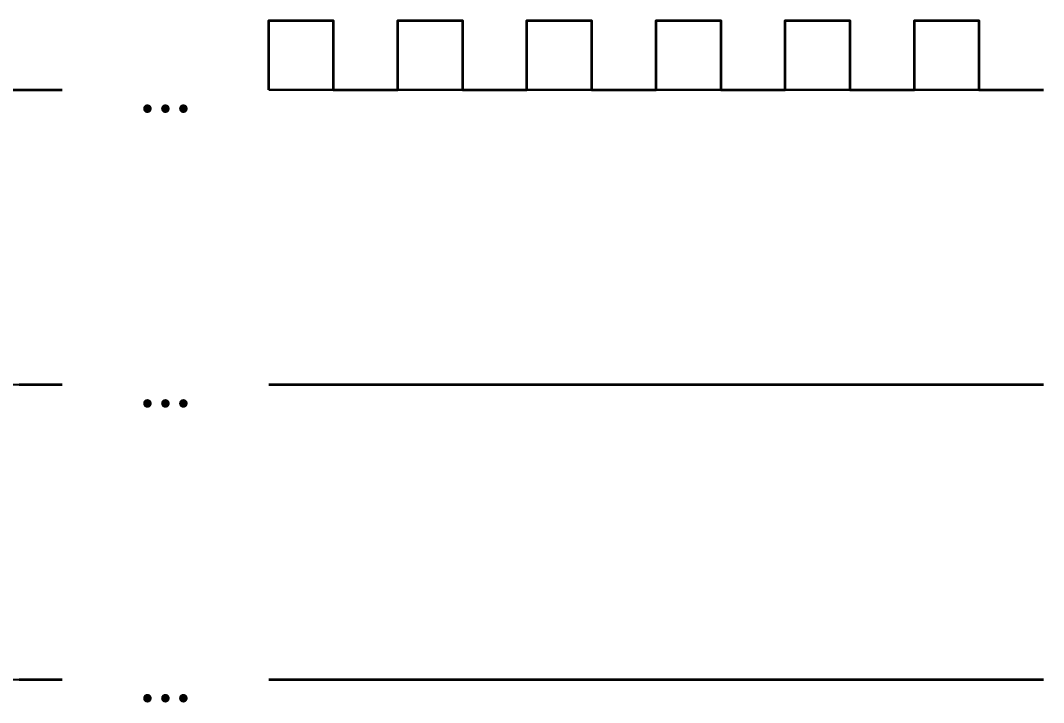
# Model space of a CAD drawing. Header units: metres. Extents: x -10 to 187, y -30 to 275.
# Drawn here: x 118.6 to 186.9, y 197 to 242.4 of the extents above; entities that cross this region are included whole.
import ezdxf
from ezdxf.enums import TextEntityAlignment as Align

# ---------------------------------------------------------------- set-up
doc = ezdxf.new("R2010")
doc.units = ezdxf.units.M
doc.layers.add('BASE', color=8, linetype='Continuous', lineweight=25)
doc.layers.add('WAVE', color=7, linetype='Continuous', lineweight=35)
doc.layers.add('TEXT', color=7, linetype='Continuous')
doc.styles.add('TNR', font='Times New Roman.ttf')

msp = doc.modelspace()

# ---------------------------------------------------------------- linework, layer by layer
at = {"layer": 'BASE', "lineweight": 30, "flags": 128}
for points in [[(0.861, 237.794), (121.412, 237.794)], [(135.189, 237.794), (186.854, 237.794)]]:
    msp.add_lwpolyline(points, dxfattribs=at)
at = {"layer": 'BASE', "lineweight": 25, "flags": 128}
for points in [[(0.861, 218.146), (121.412, 218.146)], [(135.189, 218.146), (186.854, 218.146)], [(0.861, 198.499), (121.412, 198.499)], [(135.189, 198.499), (186.854, 198.499)]]:
    msp.add_lwpolyline(points, dxfattribs=at)
at = {"layer": 'WAVE', "lineweight": 35, "flags": 128}
for points in [[(135.189, 237.794), (135.189, 242.417), (139.495, 242.417), (139.495, 237.794), (143.8, 237.794), (143.8, 242.417), (148.106, 242.417), (148.106, 237.794), (152.411, 237.794), (152.411, 242.417), (156.716, 242.417), (156.716, 237.794), (161.022, 237.794), (161.022, 242.417), (165.327, 242.417), (165.327, 237.794), (169.633, 237.794), (169.633, 242.417), (173.938, 242.417), (173.938, 237.794), (178.243, 237.794), (178.243, 242.417), (182.549, 242.417), (182.549, 237.794), (186.854, 237.794)], [(117.107, 237.794), (121.412, 237.794)], [(118.545, 218.146), (118.696, 218.146), (118.847, 218.146), (118.998, 218.146), (119.149, 218.146), (119.3, 218.146), (119.451, 218.146), (119.602, 218.146), (119.753, 218.146), (119.903, 218.146), (120.054, 218.146), (120.205, 218.146), (120.356, 218.146), (120.507, 218.146), (120.658, 218.146), (120.809, 218.146), (120.96, 218.146), (121.11, 218.146), (121.261, 218.146), (121.412, 218.146)], [(135.189, 218.146), (135.254, 218.146), (135.319, 218.146), (135.383, 218.146), (135.448, 218.146), (135.513, 218.146), (135.577, 218.146), (135.642, 218.146), (135.707, 218.146), (135.771, 218.146), (135.836, 218.146), (135.901, 218.146), (135.965, 218.146), (136.03, 218.146), (136.095, 218.146), (136.159, 218.146), (136.224, 218.146), (136.289, 218.146), (136.353, 218.146), (136.418, 218.146), (136.483, 218.146), (136.547, 218.146), (136.612, 218.146), (136.677, 218.146), (136.741, 218.146), (136.806, 218.146), (136.871, 218.146), (136.935, 218.146), (137, 218.146), (137.065, 218.146), (137.129, 218.146), (137.194, 218.146), (137.259, 218.146), (137.323, 218.146), (137.388, 218.146), (137.453, 218.146), (137.517, 218.146), (137.582, 218.146), (137.647, 218.146), (137.711, 218.146), (137.776, 218.146), (137.841, 218.146), (137.905, 218.146), (137.97, 218.146), (138.035, 218.146), (138.099, 218.146), (138.164, 218.146), (138.229, 218.146), (138.293, 218.146), (138.358, 218.146), (138.423, 218.146), (138.487, 218.146), (138.552, 218.146), (138.617, 218.146), (138.681, 218.146), (138.746, 218.146), (138.81, 218.146), (138.875, 218.146), (138.94, 218.146), (139.004, 218.146), (139.069, 218.146), (139.134, 218.146), (139.198, 218.146), (139.263, 218.146), (139.328, 218.146), (139.392, 218.146), (139.457, 218.146), (139.522, 218.146), (139.586, 218.146), (139.651, 218.146), (139.716, 218.146), (139.78, 218.146), (139.845, 218.146), (139.91, 218.146), (139.974, 218.146), (140.039, 218.146), (140.104, 218.146), (140.168, 218.146), (140.233, 218.146), (140.298, 218.146), (140.362, 218.146), (140.427, 218.146), (140.492, 218.146), (140.556, 218.146), (140.621, 218.146), (140.686, 218.146), (140.75, 218.146), (140.815, 218.146), (140.88, 218.146), (140.944, 218.146), (141.009, 218.146), (141.074, 218.146), (141.138, 218.146), (141.203, 218.146), (141.268, 218.146), (141.332, 218.146), (141.397, 218.146), (141.462, 218.146), (141.526, 218.146), (141.591, 218.146), (141.656, 218.146), (141.72, 218.146), (141.785, 218.146), (141.85, 218.146), (141.914, 218.146), (141.979, 218.146), (142.044, 218.146), (142.108, 218.146), (142.173, 218.146), (142.238, 218.146), (142.302, 218.146), (142.367, 218.146), (142.432, 218.146), (142.496, 218.146), (142.561, 218.146), (142.626, 218.146), (142.69, 218.146), (142.755, 218.146), (142.82, 218.146), (142.884, 218.146), (142.949, 218.146), (143.014, 218.146), (143.078, 218.146), (143.143, 218.146), (143.207, 218.146), (143.272, 218.146), (143.337, 218.146), (143.401, 218.146), (143.466, 218.146), (143.531, 218.146), (143.595, 218.146), (143.66, 218.146), (143.725, 218.146), (143.789, 218.146), (143.854, 218.146), (143.919, 218.146), (143.983, 218.146), (144.048, 218.146), (144.113, 218.146), (144.177, 218.146), (144.242, 218.146), (144.307, 218.146), (144.371, 218.146), (144.436, 218.146), (144.501, 218.146), (144.565, 218.146), (144.63, 218.146), (144.695, 218.146), (144.759, 218.146), (144.824, 218.146), (144.889, 218.146), (144.953, 218.146), (145.018, 218.146), (145.083, 218.146), (145.147, 218.146), (145.212, 218.146), (145.277, 218.146), (145.341, 218.146), (145.406, 218.146), (145.471, 218.146), (145.535, 218.146), (145.6, 218.146), (145.665, 218.146), (145.729, 218.146), (145.794, 218.146), (145.859, 218.146), (145.923, 218.146), (145.988, 218.146), (146.053, 218.146), (146.117, 218.146), (146.182, 218.146), (146.247, 218.146), (146.311, 218.146), (146.376, 218.146), (146.441, 218.146), (146.505, 218.146), (146.57, 218.146), (146.635, 218.146), (146.699, 218.146), (146.764, 218.146), (146.829, 218.146), (146.893, 218.146), (146.958, 218.146), (147.023, 218.146), (147.087, 218.146), (147.152, 218.146), (147.217, 218.146), (147.281, 218.146), (147.346, 218.146), (147.411, 218.146), (147.475, 218.146), (147.54, 218.146), (147.604, 218.146), (147.669, 218.146), (147.734, 218.146), (147.798, 218.146), (147.863, 218.146), (147.928, 218.146), (147.992, 218.146), (148.057, 218.146), (148.122, 218.146), (148.186, 218.146), (148.251, 218.146), (148.316, 218.146), (148.38, 218.146), (148.445, 218.146), (148.51, 218.146), (148.574, 218.146), (148.639, 218.146), (148.704, 218.146), (148.768, 218.146), (148.833, 218.146), (148.898, 218.146), (148.962, 218.146), (149.027, 218.146), (149.092, 218.146), (149.156, 218.146), (149.221, 218.146), (149.286, 218.146), (149.35, 218.146), (149.415, 218.146), (149.48, 218.146), (149.544, 218.146), (149.609, 218.146), (149.674, 218.146), (149.738, 218.146), (149.803, 218.146), (149.868, 218.146), (149.932, 218.146), (149.997, 218.146), (150.062, 218.146), (150.126, 218.146), (150.191, 218.146), (150.256, 218.146), (150.32, 218.146), (150.385, 218.146), (150.45, 218.146), (150.514, 218.146), (150.579, 218.146), (150.644, 218.146), (150.708, 218.146), (150.773, 218.146), (150.838, 218.146), (150.902, 218.146), (150.967, 218.146), (151.032, 218.146), (151.096, 218.146), (151.161, 218.146), (151.226, 218.146), (151.29, 218.146), (151.355, 218.146), (151.42, 218.146), (151.484, 218.146), (151.549, 218.146), (151.614, 218.146), (151.678, 218.146), (151.743, 218.146), (151.808, 218.146), (151.872, 218.146), (151.937, 218.146), (152.001, 218.146), (152.066, 218.146), (152.131, 218.146), (152.195, 218.146), (152.26, 218.146), (152.325, 218.146), (152.389, 218.146), (152.454, 218.146), (152.519, 218.146), (152.583, 218.146), (152.648, 218.146), (152.713, 218.146), (152.777, 218.146), (152.842, 218.146), (152.907, 218.146), (152.971, 218.146), (153.036, 218.146), (153.101, 218.146), (153.165, 218.146), (153.23, 218.146), (153.295, 218.146), (153.359, 218.146), (153.424, 218.146), (153.489, 218.146), (153.553, 218.146), (153.618, 218.146), (153.683, 218.146), (153.747, 218.146), (153.812, 218.146), (153.877, 218.146), (153.941, 218.146), (154.006, 218.146), (154.071, 218.146), (154.135, 218.146), (154.2, 218.146), (154.265, 218.146), (154.329, 218.146), (154.394, 218.146), (154.459, 218.146), (154.523, 218.146), (154.588, 218.146), (154.653, 218.146), (154.717, 218.146), (154.782, 218.146), (154.847, 218.146), (154.911, 218.146), (154.976, 218.146), (155.041, 218.146), (155.105, 218.146), (155.17, 218.146), (155.235, 218.146), (155.299, 218.146), (155.364, 218.146), (155.429, 218.146), (155.493, 218.146), (155.558, 218.146), (155.623, 218.146), (155.687, 218.146), (155.752, 218.146), (155.817, 218.146), (155.881, 218.146), (155.946, 218.146), (156.011, 218.146), (156.075, 218.146), (156.14, 218.146), (156.205, 218.146), (156.269, 218.146), (156.334, 218.146), (156.398, 218.146), (156.463, 218.146), (156.528, 218.146), (156.592, 218.146), (156.657, 218.146), (156.722, 218.146), (156.786, 218.146), (156.851, 218.146), (156.916, 218.146), (156.98, 218.146), (157.045, 218.146), (157.11, 218.146), (157.174, 218.146), (157.239, 218.146), (157.304, 218.146), (157.368, 218.146), (157.433, 218.146), (157.498, 218.146), (157.562, 218.146), (157.627, 218.146), (157.692, 218.146), (157.756, 218.146), (157.821, 218.146), (157.886, 218.146), (157.95, 218.146), (158.015, 218.146), (158.08, 218.146), (158.144, 218.146), (158.209, 218.146), (158.274, 218.146), (158.338, 218.146), (158.403, 218.146), (158.468, 218.146), (158.532, 218.146), (158.597, 218.146), (158.662, 218.146), (158.726, 218.146), (158.791, 218.146), (158.856, 218.146), (158.92, 218.146), (158.985, 218.146), (159.05, 218.146), (159.114, 218.146), (159.179, 218.146), (159.244, 218.146), (159.308, 218.146), (159.373, 218.146), (159.438, 218.146), (159.502, 218.146), (159.567, 218.146), (159.632, 218.146), (159.696, 218.146), (159.761, 218.146), (159.826, 218.146), (159.89, 218.146), (159.955, 218.146), (160.02, 218.146), (160.084, 218.146), (160.149, 218.146), (160.214, 218.146), (160.278, 218.146), (160.343, 218.146), (160.408, 218.146), (160.472, 218.146), (160.537, 218.146), (160.602, 218.146), (160.666, 218.146), (160.731, 218.146), (160.795, 218.146), (160.86, 218.146), (160.925, 218.146), (160.989, 218.146), (161.054, 218.146), (161.119, 218.146), (161.183, 218.146), (161.248, 218.146), (161.313, 218.146), (161.377, 218.146), (161.442, 218.146), (161.507, 218.146), (161.571, 218.146), (161.636, 218.146), (161.701, 218.146), (161.765, 218.146), (161.83, 218.146), (161.895, 218.146), (161.959, 218.146), (162.024, 218.146), (162.089, 218.146), (162.153, 218.146), (162.218, 218.146), (162.283, 218.146), (162.347, 218.146), (162.412, 218.146), (162.477, 218.146), (162.541, 218.146), (162.606, 218.146), (162.671, 218.146), (162.735, 218.146), (162.8, 218.146), (162.865, 218.146), (162.929, 218.146), (162.994, 218.146), (163.059, 218.146), (163.123, 218.146), (163.188, 218.146), (163.253, 218.146), (163.317, 218.146), (163.382, 218.146), (163.447, 218.146), (163.511, 218.146), (163.576, 218.146), (163.641, 218.146), (163.705, 218.146), (163.77, 218.146), (163.835, 218.146), (163.899, 218.146), (163.964, 218.146), (164.029, 218.146), (164.093, 218.146), (164.158, 218.146), (164.223, 218.146), (164.287, 218.146), (164.352, 218.146), (164.417, 218.146), (164.481, 218.146), (164.546, 218.146), (164.611, 218.146), (164.675, 218.146), (164.74, 218.146), (164.805, 218.146), (164.869, 218.146), (164.934, 218.146), (164.999, 218.146), (165.063, 218.146), (165.128, 218.146), (165.193, 218.146), (165.257, 218.146), (165.322, 218.146), (165.386, 218.146), (165.451, 218.146), (165.516, 218.146), (165.58, 218.146), (165.645, 218.146), (165.71, 218.146), (165.774, 218.146), (165.839, 218.146), (165.904, 218.146), (165.968, 218.146), (166.033, 218.146), (166.098, 218.146), (166.162, 218.146), (166.227, 218.146), (166.292, 218.146), (166.356, 218.146), (166.421, 218.146), (166.486, 218.146), (166.55, 218.146), (166.615, 218.146), (166.68, 218.146), (166.744, 218.146), (166.809, 218.146), (166.874, 218.146), (166.938, 218.146), (167.003, 218.146), (167.068, 218.146), (167.132, 218.146), (167.197, 218.146), (167.262, 218.146), (167.326, 218.146), (167.391, 218.146), (167.456, 218.146), (167.52, 218.146), (167.585, 218.146), (167.65, 218.146), (167.714, 218.146), (167.779, 218.146), (167.844, 218.146), (167.908, 218.146), (167.973, 218.146), (168.038, 218.146), (168.102, 218.146), (168.167, 218.146), (168.232, 218.146), (168.296, 218.146), (168.361, 218.146), (168.426, 218.146), (168.49, 218.146), (168.555, 218.146), (168.62, 218.146), (168.684, 218.146), (168.749, 218.146), (168.814, 218.146), (168.878, 218.146), (168.943, 218.146), (169.008, 218.146), (169.072, 218.146), (169.137, 218.146), (169.202, 218.146), (169.266, 218.146), (169.331, 218.146), (169.396, 218.146), (169.46, 218.146), (169.525, 218.146), (169.59, 218.146), (169.654, 218.146), (169.719, 218.146), (169.783, 218.146), (169.848, 218.146), (169.913, 218.146), (169.977, 218.146), (170.042, 218.146), (170.107, 218.146), (170.171, 218.146), (170.236, 218.146), (170.301, 218.146), (170.365, 218.146), (170.43, 218.146), (170.495, 218.146), (170.559, 218.146), (170.624, 218.146), (170.689, 218.146), (170.753, 218.146), (170.818, 218.146), (170.883, 218.146), (170.947, 218.146), (171.012, 218.146), (171.077, 218.146), (171.141, 218.146), (171.206, 218.146), (171.271, 218.146), (171.335, 218.146), (171.4, 218.146), (171.465, 218.146), (171.529, 218.146), (171.594, 218.146), (171.659, 218.146), (171.723, 218.146), (171.788, 218.146), (171.853, 218.146), (171.917, 218.146), (171.982, 218.146), (172.047, 218.146), (172.111, 218.146), (172.176, 218.146), (172.241, 218.146), (172.305, 218.146), (172.37, 218.146), (172.435, 218.146), (172.499, 218.146), (172.564, 218.146), (172.629, 218.146), (172.693, 218.146), (172.758, 218.146), (172.823, 218.146), (172.887, 218.146), (172.952, 218.146), (173.017, 218.146), (173.081, 218.146), (173.146, 218.146), (173.211, 218.146), (173.275, 218.146), (173.34, 218.146), (173.405, 218.146), (173.469, 218.146), (173.534, 218.146), (173.599, 218.146), (173.663, 218.146), (173.728, 218.146), (173.793, 218.146), (173.857, 218.146), (173.922, 218.146), (173.987, 218.146), (174.051, 218.146), (174.116, 218.146), (174.18, 218.146), (174.245, 218.146), (174.31, 218.146), (174.374, 218.146), (174.439, 218.146), (174.504, 218.146), (174.568, 218.146), (174.633, 218.146), (174.698, 218.146), (174.762, 218.146), (174.827, 218.146), (174.892, 218.146), (174.956, 218.146), (175.021, 218.146), (175.086, 218.146), (175.15, 218.146), (175.215, 218.146), (175.28, 218.146), (175.344, 218.146), (175.409, 218.146), (175.474, 218.146), (175.538, 218.146), (175.603, 218.146), (175.668, 218.146), (175.732, 218.146), (175.797, 218.146), (175.862, 218.146), (175.926, 218.146), (175.991, 218.146), (176.056, 218.146), (176.12, 218.146), (176.185, 218.146), (176.25, 218.146), (176.314, 218.146), (176.379, 218.146), (176.444, 218.146), (176.508, 218.146), (176.573, 218.146), (176.638, 218.146), (176.702, 218.146), (176.767, 218.146), (176.832, 218.146), (176.896, 218.146), (176.961, 218.146), (177.026, 218.146), (177.09, 218.146), (177.155, 218.146), (177.22, 218.146), (177.284, 218.146), (177.349, 218.146), (177.414, 218.146), (177.478, 218.146), (177.543, 218.146), (177.608, 218.146), (177.672, 218.146), (177.737, 218.146), (177.802, 218.146), (177.866, 218.146), (177.931, 218.146), (177.996, 218.146), (178.06, 218.146), (178.125, 218.146), (178.19, 218.146), (178.254, 218.146), (178.319, 218.146), (178.384, 218.146), (178.448, 218.146), (178.513, 218.146), (178.577, 218.146), (178.642, 218.146), (178.707, 218.146), (178.771, 218.146), (178.836, 218.146), (178.901, 218.146), (178.965, 218.146), (179.03, 218.146), (179.095, 218.146), (179.159, 218.146), (179.224, 218.146), (179.289, 218.146), (179.353, 218.146), (179.418, 218.146), (179.483, 218.146), (179.547, 218.146), (179.612, 218.146), (179.677, 218.146), (179.741, 218.146), (179.806, 218.146), (179.871, 218.146), (179.935, 218.146), (180, 218.146), (180.065, 218.146), (180.129, 218.146), (180.194, 218.146), (180.259, 218.146), (180.323, 218.146), (180.388, 218.146), (180.453, 218.146), (180.517, 218.146), (180.582, 218.146), (180.647, 218.146), (180.711, 218.146), (180.776, 218.146), (180.841, 218.146), (180.905, 218.146), (180.97, 218.146), (181.035, 218.146), (181.099, 218.146), (181.164, 218.146), (181.229, 218.146), (181.293, 218.146), (181.358, 218.146), (181.423, 218.146), (181.487, 218.146), (181.552, 218.146), (181.617, 218.146), (181.681, 218.146), (181.746, 218.146), (181.811, 218.146), (181.875, 218.146), (181.94, 218.146), (182.005, 218.146), (182.069, 218.146), (182.134, 218.146), (182.199, 218.146), (182.263, 218.146), (182.328, 218.146), (182.393, 218.146), (182.457, 218.146), (182.522, 218.146), (182.587, 218.146), (182.651, 218.146), (182.716, 218.146), (182.781, 218.146), (182.845, 218.146), (182.91, 218.146), (182.974, 218.146), (183.039, 218.146), (183.104, 218.146), (183.168, 218.146), (183.233, 218.146), (183.298, 218.146), (183.362, 218.146), (183.427, 218.146), (183.492, 218.146), (183.556, 218.146), (183.621, 218.146), (183.686, 218.146), (183.75, 218.146), (183.815, 218.146), (183.88, 218.146), (183.944, 218.146), (184.009, 218.146), (184.074, 218.146), (184.138, 218.146), (184.203, 218.146), (184.268, 218.146), (184.332, 218.146), (184.397, 218.146), (184.462, 218.146), (184.526, 218.146), (184.591, 218.146), (184.656, 218.146), (184.72, 218.146), (184.785, 218.146), (184.85, 218.146), (184.914, 218.146), (184.979, 218.146), (185.044, 218.146), (185.108, 218.146), (185.173, 218.146), (185.238, 218.146), (185.302, 218.146), (185.367, 218.146), (185.432, 218.146), (185.496, 218.146), (185.561, 218.146), (185.626, 218.146), (185.69, 218.146), (185.755, 218.146), (185.82, 218.146), (185.884, 218.146), (185.949, 218.146), (186.014, 218.146), (186.078, 218.146), (186.143, 218.146), (186.208, 218.146), (186.272, 218.146), (186.337, 218.146), (186.402, 218.146), (186.466, 218.146), (186.531, 218.146), (186.596, 218.146), (186.66, 218.146), (186.725, 218.146), (186.79, 218.146), (186.854, 218.146)], [(118.545, 198.499), (118.696, 198.499), (118.847, 198.499), (118.998, 198.499), (119.149, 198.499), (119.3, 198.499), (119.451, 198.499), (119.602, 198.499), (119.753, 198.499), (119.903, 198.499), (120.054, 198.499), (120.205, 198.499), (120.356, 198.499), (120.507, 198.499), (120.658, 198.499), (120.809, 198.499), (120.96, 198.499), (121.11, 198.499), (121.261, 198.499), (121.412, 198.499)], [(135.189, 198.499), (135.254, 198.499), (135.319, 198.499), (135.383, 198.499), (135.448, 198.499), (135.513, 198.499), (135.577, 198.499), (135.642, 198.499), (135.707, 198.499), (135.771, 198.499), (135.836, 198.499), (135.901, 198.499), (135.965, 198.499), (136.03, 198.499), (136.095, 198.499), (136.159, 198.499), (136.224, 198.499), (136.289, 198.499), (136.353, 198.499), (136.418, 198.499), (136.483, 198.499), (136.547, 198.499), (136.612, 198.499), (136.677, 198.499), (136.741, 198.499), (136.806, 198.499), (136.871, 198.499), (136.935, 198.499), (137, 198.499), (137.065, 198.499), (137.129, 198.499), (137.194, 198.499), (137.259, 198.499), (137.323, 198.499), (137.388, 198.499), (137.453, 198.499), (137.517, 198.499), (137.582, 198.499), (137.647, 198.499), (137.711, 198.499), (137.776, 198.499), (137.841, 198.499), (137.905, 198.499), (137.97, 198.499), (138.035, 198.499), (138.099, 198.499), (138.164, 198.499), (138.229, 198.499), (138.293, 198.499), (138.358, 198.499), (138.423, 198.499), (138.487, 198.499), (138.552, 198.499), (138.617, 198.499), (138.681, 198.499), (138.746, 198.499), (138.81, 198.499), (138.875, 198.499), (138.94, 198.499), (139.004, 198.499), (139.069, 198.499), (139.134, 198.499), (139.198, 198.499), (139.263, 198.499), (139.328, 198.499), (139.392, 198.499), (139.457, 198.499), (139.522, 198.499), (139.586, 198.499), (139.651, 198.499), (139.716, 198.499), (139.78, 198.499), (139.845, 198.499), (139.91, 198.499), (139.974, 198.499), (140.039, 198.499), (140.104, 198.499), (140.168, 198.499), (140.233, 198.499), (140.298, 198.499), (140.362, 198.499), (140.427, 198.499), (140.492, 198.499), (140.556, 198.499), (140.621, 198.499), (140.686, 198.499), (140.75, 198.499), (140.815, 198.499), (140.88, 198.499), (140.944, 198.499), (141.009, 198.499), (141.074, 198.499), (141.138, 198.499), (141.203, 198.499), (141.268, 198.499), (141.332, 198.499), (141.397, 198.499), (141.462, 198.499), (141.526, 198.499), (141.591, 198.499), (141.656, 198.499), (141.72, 198.499), (141.785, 198.499), (141.85, 198.499), (141.914, 198.499), (141.979, 198.499), (142.044, 198.499), (142.108, 198.499), (142.173, 198.499), (142.238, 198.499), (142.302, 198.499), (142.367, 198.499), (142.432, 198.499), (142.496, 198.499), (142.561, 198.499), (142.626, 198.499), (142.69, 198.499), (142.755, 198.499), (142.82, 198.499), (142.884, 198.499), (142.949, 198.499), (143.014, 198.499), (143.078, 198.499), (143.143, 198.499), (143.207, 198.499), (143.272, 198.499), (143.337, 198.499), (143.401, 198.499), (143.466, 198.499), (143.531, 198.499), (143.595, 198.499), (143.66, 198.499), (143.725, 198.499), (143.789, 198.499), (143.854, 198.499), (143.919, 198.499), (143.983, 198.499), (144.048, 198.499), (144.113, 198.499), (144.177, 198.499), (144.242, 198.499), (144.307, 198.499), (144.371, 198.499), (144.436, 198.499), (144.501, 198.499), (144.565, 198.499), (144.63, 198.499), (144.695, 198.499), (144.759, 198.499), (144.824, 198.499), (144.889, 198.499), (144.953, 198.499), (145.018, 198.499), (145.083, 198.499), (145.147, 198.499), (145.212, 198.499), (145.277, 198.499), (145.341, 198.499), (145.406, 198.499), (145.471, 198.499), (145.535, 198.499), (145.6, 198.499), (145.665, 198.499), (145.729, 198.499), (145.794, 198.499), (145.859, 198.499), (145.923, 198.499), (145.988, 198.499), (146.053, 198.499), (146.117, 198.499), (146.182, 198.499), (146.247, 198.499), (146.311, 198.499), (146.376, 198.499), (146.441, 198.499), (146.505, 198.499), (146.57, 198.499), (146.635, 198.499), (146.699, 198.499), (146.764, 198.499), (146.829, 198.499), (146.893, 198.499), (146.958, 198.499), (147.023, 198.499), (147.087, 198.499), (147.152, 198.499), (147.217, 198.499), (147.281, 198.499), (147.346, 198.499), (147.411, 198.499), (147.475, 198.499), (147.54, 198.499), (147.604, 198.499), (147.669, 198.499), (147.734, 198.499), (147.798, 198.499), (147.863, 198.499), (147.928, 198.499), (147.992, 198.499), (148.057, 198.499), (148.122, 198.499), (148.186, 198.499), (148.251, 198.499), (148.316, 198.499), (148.38, 198.499), (148.445, 198.499), (148.51, 198.499), (148.574, 198.499), (148.639, 198.499), (148.704, 198.499), (148.768, 198.499), (148.833, 198.499), (148.898, 198.499), (148.962, 198.499), (149.027, 198.499), (149.092, 198.499), (149.156, 198.499), (149.221, 198.499), (149.286, 198.499), (149.35, 198.499), (149.415, 198.499), (149.48, 198.499), (149.544, 198.499), (149.609, 198.499), (149.674, 198.499), (149.738, 198.499), (149.803, 198.499), (149.868, 198.499), (149.932, 198.499), (149.997, 198.499), (150.062, 198.499), (150.126, 198.499), (150.191, 198.499), (150.256, 198.499), (150.32, 198.499), (150.385, 198.499), (150.45, 198.499), (150.514, 198.499), (150.579, 198.499), (150.644, 198.499), (150.708, 198.499), (150.773, 198.499), (150.838, 198.499), (150.902, 198.499), (150.967, 198.499), (151.032, 198.499), (151.096, 198.499), (151.161, 198.499), (151.226, 198.499), (151.29, 198.499), (151.355, 198.499), (151.42, 198.499), (151.484, 198.499), (151.549, 198.499), (151.614, 198.499), (151.678, 198.499), (151.743, 198.499), (151.808, 198.499), (151.872, 198.499), (151.937, 198.499), (152.001, 198.499), (152.066, 198.499), (152.131, 198.499), (152.195, 198.499), (152.26, 198.499), (152.325, 198.499), (152.389, 198.499), (152.454, 198.499), (152.519, 198.499), (152.583, 198.499), (152.648, 198.499), (152.713, 198.499), (152.777, 198.499), (152.842, 198.499), (152.907, 198.499), (152.971, 198.499), (153.036, 198.499), (153.101, 198.499), (153.165, 198.499), (153.23, 198.499), (153.295, 198.499), (153.359, 198.499), (153.424, 198.499), (153.489, 198.499), (153.553, 198.499), (153.618, 198.499), (153.683, 198.499), (153.747, 198.499), (153.812, 198.499), (153.877, 198.499), (153.941, 198.499), (154.006, 198.499), (154.071, 198.499), (154.135, 198.499), (154.2, 198.499), (154.265, 198.499), (154.329, 198.499), (154.394, 198.499), (154.459, 198.499), (154.523, 198.499), (154.588, 198.499), (154.653, 198.499), (154.717, 198.499), (154.782, 198.499), (154.847, 198.499), (154.911, 198.499), (154.976, 198.499), (155.041, 198.499), (155.105, 198.499), (155.17, 198.499), (155.235, 198.499), (155.299, 198.499), (155.364, 198.499), (155.429, 198.499), (155.493, 198.499), (155.558, 198.499), (155.623, 198.499), (155.687, 198.499), (155.752, 198.499), (155.817, 198.499), (155.881, 198.499), (155.946, 198.499), (156.011, 198.499), (156.075, 198.499), (156.14, 198.499), (156.205, 198.499), (156.269, 198.499), (156.334, 198.499), (156.398, 198.499), (156.463, 198.499), (156.528, 198.499), (156.592, 198.499), (156.657, 198.499), (156.722, 198.499), (156.786, 198.499), (156.851, 198.499), (156.916, 198.499), (156.98, 198.499), (157.045, 198.499), (157.11, 198.499), (157.174, 198.499), (157.239, 198.499), (157.304, 198.499), (157.368, 198.499), (157.433, 198.499), (157.498, 198.499), (157.562, 198.499), (157.627, 198.499), (157.692, 198.499), (157.756, 198.499), (157.821, 198.499), (157.886, 198.499), (157.95, 198.499), (158.015, 198.499), (158.08, 198.499), (158.144, 198.499), (158.209, 198.499), (158.274, 198.499), (158.338, 198.499), (158.403, 198.499), (158.468, 198.499), (158.532, 198.499), (158.597, 198.499), (158.662, 198.499), (158.726, 198.499), (158.791, 198.499), (158.856, 198.499), (158.92, 198.499), (158.985, 198.499), (159.05, 198.499), (159.114, 198.499), (159.179, 198.499), (159.244, 198.499), (159.308, 198.499), (159.373, 198.499), (159.438, 198.499), (159.502, 198.499), (159.567, 198.499), (159.632, 198.499), (159.696, 198.499), (159.761, 198.499), (159.826, 198.499), (159.89, 198.499), (159.955, 198.499), (160.02, 198.499), (160.084, 198.499), (160.149, 198.499), (160.214, 198.499), (160.278, 198.499), (160.343, 198.499), (160.408, 198.499), (160.472, 198.499), (160.537, 198.499), (160.602, 198.499), (160.666, 198.499), (160.731, 198.499), (160.795, 198.499), (160.86, 198.499), (160.925, 198.499), (160.989, 198.499), (161.054, 198.499), (161.119, 198.499), (161.183, 198.499), (161.248, 198.499), (161.313, 198.499), (161.377, 198.499), (161.442, 198.499), (161.507, 198.499), (161.571, 198.499), (161.636, 198.499), (161.701, 198.499), (161.765, 198.499), (161.83, 198.499), (161.895, 198.499), (161.959, 198.499), (162.024, 198.499), (162.089, 198.499), (162.153, 198.499), (162.218, 198.499), (162.283, 198.499), (162.347, 198.499), (162.412, 198.499), (162.477, 198.499), (162.541, 198.499), (162.606, 198.499), (162.671, 198.499), (162.735, 198.499), (162.8, 198.499), (162.865, 198.499), (162.929, 198.499), (162.994, 198.499), (163.059, 198.499), (163.123, 198.499), (163.188, 198.499), (163.253, 198.499), (163.317, 198.499), (163.382, 198.499), (163.447, 198.499), (163.511, 198.499), (163.576, 198.499), (163.641, 198.499), (163.705, 198.499), (163.77, 198.499), (163.835, 198.499), (163.899, 198.499), (163.964, 198.499), (164.029, 198.499), (164.093, 198.499), (164.158, 198.499), (164.223, 198.499), (164.287, 198.499), (164.352, 198.499), (164.417, 198.499), (164.481, 198.499), (164.546, 198.499), (164.611, 198.499), (164.675, 198.499), (164.74, 198.499), (164.805, 198.499), (164.869, 198.499), (164.934, 198.499), (164.999, 198.499), (165.063, 198.499), (165.128, 198.499), (165.193, 198.499), (165.257, 198.499), (165.322, 198.499), (165.386, 198.499), (165.451, 198.499), (165.516, 198.499), (165.58, 198.499), (165.645, 198.499), (165.71, 198.499), (165.774, 198.499), (165.839, 198.499), (165.904, 198.499), (165.968, 198.499), (166.033, 198.499), (166.098, 198.499), (166.162, 198.499), (166.227, 198.499), (166.292, 198.499), (166.356, 198.499), (166.421, 198.499), (166.486, 198.499), (166.55, 198.499), (166.615, 198.499), (166.68, 198.499), (166.744, 198.499), (166.809, 198.499), (166.874, 198.499), (166.938, 198.499), (167.003, 198.499), (167.068, 198.499), (167.132, 198.499), (167.197, 198.499), (167.262, 198.499), (167.326, 198.499), (167.391, 198.499), (167.456, 198.499), (167.52, 198.499), (167.585, 198.499), (167.65, 198.499), (167.714, 198.499), (167.779, 198.499), (167.844, 198.499), (167.908, 198.499), (167.973, 198.499), (168.038, 198.499), (168.102, 198.499), (168.167, 198.499), (168.232, 198.499), (168.296, 198.499), (168.361, 198.499), (168.426, 198.499), (168.49, 198.499), (168.555, 198.499), (168.62, 198.499), (168.684, 198.499), (168.749, 198.499), (168.814, 198.499), (168.878, 198.499), (168.943, 198.499), (169.008, 198.499), (169.072, 198.499), (169.137, 198.499), (169.202, 198.499), (169.266, 198.499), (169.331, 198.499), (169.396, 198.499), (169.46, 198.499), (169.525, 198.499), (169.59, 198.499), (169.654, 198.499), (169.719, 198.499), (169.783, 198.499), (169.848, 198.499), (169.913, 198.499), (169.977, 198.499), (170.042, 198.499), (170.107, 198.499), (170.171, 198.499), (170.236, 198.499), (170.301, 198.499), (170.365, 198.499), (170.43, 198.499), (170.495, 198.499), (170.559, 198.499), (170.624, 198.499), (170.689, 198.499), (170.753, 198.499), (170.818, 198.499), (170.883, 198.499), (170.947, 198.499), (171.012, 198.499), (171.077, 198.499), (171.141, 198.499), (171.206, 198.499), (171.271, 198.499), (171.335, 198.499), (171.4, 198.499), (171.465, 198.499), (171.529, 198.499), (171.594, 198.499), (171.659, 198.499), (171.723, 198.499), (171.788, 198.499), (171.853, 198.499), (171.917, 198.499), (171.982, 198.499), (172.047, 198.499), (172.111, 198.499), (172.176, 198.499), (172.241, 198.499), (172.305, 198.499), (172.37, 198.499), (172.435, 198.499), (172.499, 198.499), (172.564, 198.499), (172.629, 198.499), (172.693, 198.499), (172.758, 198.499), (172.823, 198.499), (172.887, 198.499), (172.952, 198.499), (173.017, 198.499), (173.081, 198.499), (173.146, 198.499), (173.211, 198.499), (173.275, 198.499), (173.34, 198.499), (173.405, 198.499), (173.469, 198.499), (173.534, 198.499), (173.599, 198.499), (173.663, 198.499), (173.728, 198.499), (173.793, 198.499), (173.857, 198.499), (173.922, 198.499), (173.987, 198.499), (174.051, 198.499), (174.116, 198.499), (174.18, 198.499), (174.245, 198.499), (174.31, 198.499), (174.374, 198.499), (174.439, 198.499), (174.504, 198.499), (174.568, 198.499), (174.633, 198.499), (174.698, 198.499), (174.762, 198.499), (174.827, 198.499), (174.892, 198.499), (174.956, 198.499), (175.021, 198.499), (175.086, 198.499), (175.15, 198.499), (175.215, 198.499), (175.28, 198.499), (175.344, 198.499), (175.409, 198.499), (175.474, 198.499), (175.538, 198.499), (175.603, 198.499), (175.668, 198.499), (175.732, 198.499), (175.797, 198.499), (175.862, 198.499), (175.926, 198.499), (175.991, 198.499), (176.056, 198.499), (176.12, 198.499), (176.185, 198.499), (176.25, 198.499), (176.314, 198.499), (176.379, 198.499), (176.444, 198.499), (176.508, 198.499), (176.573, 198.499), (176.638, 198.499), (176.702, 198.499), (176.767, 198.499), (176.832, 198.499), (176.896, 198.499), (176.961, 198.499), (177.026, 198.499), (177.09, 198.499), (177.155, 198.499), (177.22, 198.499), (177.284, 198.499), (177.349, 198.499), (177.414, 198.499), (177.478, 198.499), (177.543, 198.499), (177.608, 198.499), (177.672, 198.499), (177.737, 198.499), (177.802, 198.499), (177.866, 198.499), (177.931, 198.499), (177.996, 198.499), (178.06, 198.499), (178.125, 198.499), (178.19, 198.499), (178.254, 198.499), (178.319, 198.499), (178.384, 198.499), (178.448, 198.499), (178.513, 198.499), (178.577, 198.499), (178.642, 198.499), (178.707, 198.499), (178.771, 198.499), (178.836, 198.499), (178.901, 198.499), (178.965, 198.499), (179.03, 198.499), (179.095, 198.499), (179.159, 198.499), (179.224, 198.499), (179.289, 198.499), (179.353, 198.499), (179.418, 198.499), (179.483, 198.499), (179.547, 198.499), (179.612, 198.499), (179.677, 198.499), (179.741, 198.499), (179.806, 198.499), (179.871, 198.499), (179.935, 198.499), (180, 198.499), (180.065, 198.499), (180.129, 198.499), (180.194, 198.499), (180.259, 198.499), (180.323, 198.499), (180.388, 198.499), (180.453, 198.499), (180.517, 198.499), (180.582, 198.499), (180.647, 198.499), (180.711, 198.499), (180.776, 198.499), (180.841, 198.499), (180.905, 198.499), (180.97, 198.499), (181.035, 198.499), (181.099, 198.499), (181.164, 198.499), (181.229, 198.499), (181.293, 198.499), (181.358, 198.499), (181.423, 198.499), (181.487, 198.499), (181.552, 198.499), (181.617, 198.499), (181.681, 198.499), (181.746, 198.499), (181.811, 198.499), (181.875, 198.499), (181.94, 198.499), (182.005, 198.499), (182.069, 198.499), (182.134, 198.499), (182.199, 198.499), (182.263, 198.499), (182.328, 198.499), (182.393, 198.499), (182.457, 198.499), (182.522, 198.499), (182.587, 198.499), (182.651, 198.499), (182.716, 198.499), (182.781, 198.499), (182.845, 198.499), (182.91, 198.499), (182.974, 198.499), (183.039, 198.499), (183.104, 198.499), (183.168, 198.499), (183.233, 198.499), (183.298, 198.499), (183.362, 198.499), (183.427, 198.499), (183.492, 198.499), (183.556, 198.499), (183.621, 198.499), (183.686, 198.499), (183.75, 198.499), (183.815, 198.499), (183.88, 198.499), (183.944, 198.499), (184.009, 198.499), (184.074, 198.499), (184.138, 198.499), (184.203, 198.499), (184.268, 198.499), (184.332, 198.499), (184.397, 198.499), (184.462, 198.499), (184.526, 198.499), (184.591, 198.499), (184.656, 198.499), (184.72, 198.499), (184.785, 198.499), (184.85, 198.499), (184.914, 198.499), (184.979, 198.499), (185.044, 198.499), (185.108, 198.499), (185.173, 198.499), (185.238, 198.499), (185.302, 198.499), (185.367, 198.499), (185.432, 198.499), (185.496, 198.499), (185.561, 198.499), (185.626, 198.499), (185.69, 198.499), (185.755, 198.499), (185.82, 198.499), (185.884, 198.499), (185.949, 198.499), (186.014, 198.499), (186.078, 198.499), (186.143, 198.499), (186.208, 198.499), (186.272, 198.499), (186.337, 198.499), (186.402, 198.499), (186.466, 198.499), (186.531, 198.499), (186.596, 198.499), (186.66, 198.499), (186.725, 198.499), (186.79, 198.499), (186.854, 198.499)]]:
    msp.add_lwpolyline(points, dxfattribs=at)

# ---------------------------------------------------------------- texts
at = {"layer": 'TEXT', "style": 'TNR'}
for p in [(128.301, 237.909), (128.301, 218.262), (128.301, 198.614)]:
    msp.add_text('...', height=3.175, dxfattribs=at).set_placement(p, align=Align.MIDDLE_CENTER)

doc.saveas('drawing.dxf')
